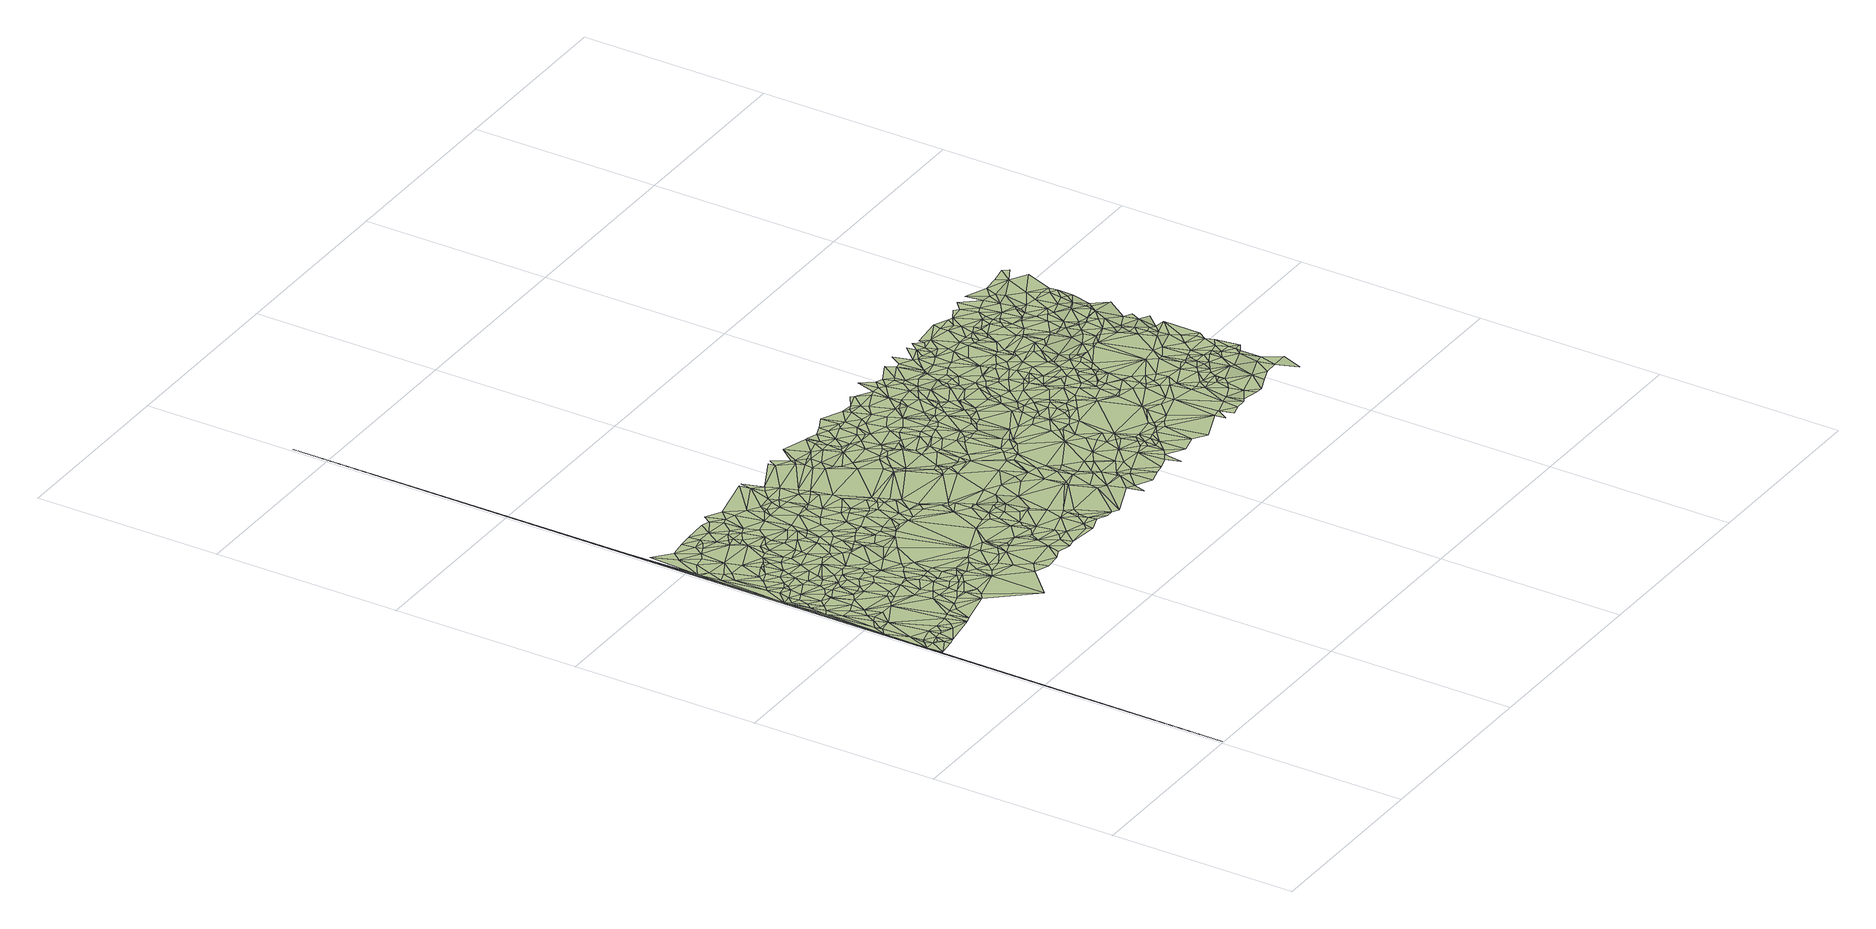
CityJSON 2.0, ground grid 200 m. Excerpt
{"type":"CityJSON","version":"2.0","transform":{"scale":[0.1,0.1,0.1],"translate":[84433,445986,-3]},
"CityObjects":{
"terrain1":{"type":"TINRelief","geometry":[{"type":"CompositeSurface","lod":"2","boundaries":[[[0,1,2]],[[0,3,1]],[[0,2,4]],[[5,1,3]],[[6,4,2]],[[7,1,5]],[[8,3,0]],[[5,3,8]],[[0,4,9]],[[10,8,0]],[[10,0,9]],[[6,11,4]],[[10,9,4]],[[12,7,5]],[[13,1,7]],[[10,4,11]],[[5,8,14]],[[15,7,12]],[[14,8,10]],[[16,15,12]],[[10,11,17]],[[18,7,15]],[[19,12,5]],[[16,20,15]],[[19,5,14]],[[19,16,12]],[[14,10,17]],[[17,11,21]],[[22,15,20]],[[18,13,7]],[[19,20,16]],[[18,15,22]],[[23,14,17]],[[23,17,21]],[[24,14,23]],[[19,14,24]],[[19,25,20]],[[26,18,22]],[[22,20,27]],[[24,23,21]],[[21,11,28]],[[26,29,18]],[[25,27,20]],[[18,29,13]],[[26,22,30]],[[30,22,27]],[[31,25,19]],[[24,21,32]],[[26,33,29]],[[29,34,13]],[[19,24,35]],[[31,27,25]],[[29,36,34]],[[33,36,29]],[[30,27,37]],[[26,30,38]],[[32,21,28]],[[34,39,13]],[[24,32,35]],[[31,37,27]],[[26,38,33]],[[40,34,36]],[[13,41,42]],[[43,31,19]],[[44,36,33]],[[38,30,37]],[[40,39,34]],[[43,19,35]],[[44,40,36]],[[39,45,13]],[[35,32,28]],[[13,45,46]],[[43,37,31]],[[47,33,38]],[[44,33,47]],[[48,39,40]],[[44,48,40]],[[49,38,37]],[[13,46,50]],[[35,28,51]],[[51,28,52]],[[53,45,39]],[[43,35,51]],[[13,50,54]],[[48,53,39]],[[43,55,37]],[[49,47,38]],[[44,56,48]],[[44,47,56]],[[57,46,45]],[[58,47,49]],[[59,51,52]],[[49,37,60]],[[58,56,47]],[[53,57,45]],[[57,61,46]],[[62,46,61]],[[55,60,37]],[[50,46,62]],[[58,49,63]],[[64,59,52]],[[65,48,56]],[[66,53,48]],[[53,67,57]],[[68,56,58]],[[13,54,69]],[[70,43,51]],[[57,71,61]],[[62,61,72]],[[68,58,63]],[[50,73,54]],[[74,50,62]],[[70,51,59]],[[66,67,53]],[[75,48,65]],[[57,67,71]],[[76,55,43]],[[72,61,71]],[[63,49,77]],[[73,78,54]],[[68,65,56]],[[75,66,48]],[[74,73,50]],[[79,59,64]],[[49,60,77]],[[55,80,60]],[[81,62,72]],[[82,74,62]],[[64,52,83]],[[68,63,84]],[[82,62,81]],[[76,80,55]],[[63,77,85]],[[76,43,70]],[[70,59,79]],[[84,63,85]],[[73,86,78]],[[87,71,67]],[[66,87,67]],[[88,72,71]],[[54,78,69]],[[68,89,65]],[[75,90,66]],[[91,60,80]],[[92,81,72]],[[75,65,89]],[[77,60,91]],[[93,85,77]],[[92,72,88]],[[68,84,89]],[[93,84,85]],[[78,86,94]],[[87,88,71]],[[95,73,74]],[[79,64,83]],[[78,94,96]],[[90,87,66]],[[95,74,82]],[[75,97,90]],[[98,82,81]],[[99,70,79]],[[75,89,97]],[[95,86,73]],[[100,99,79]],[[101,84,93]],[[87,102,88]],[[103,77,91]],[[76,104,80]],[[104,91,80]],[[103,93,77]],[[92,105,81]],[[106,76,70]],[[101,89,84]],[[100,79,83]],[[92,88,107]],[[97,108,90]],[[98,95,82]],[[106,70,99]],[[90,109,87]],[[102,107,88]],[[98,81,105]],[[86,110,94]],[[111,76,106]],[[112,96,94]],[[113,97,89]],[[95,110,86]],[[97,114,108]],[[87,109,102]],[[90,108,109]],[[115,101,93]],[[116,92,107]],[[111,104,76]],[[116,105,92]],[[103,91,104]],[[115,93,103]],[[100,117,99]],[[113,114,97]],[[101,118,89]],[[100,83,119]],[[113,89,118]],[[106,99,120]],[[121,94,110]],[[100,119,122]],[[100,122,117]],[[121,112,94]],[[123,107,102]],[[115,118,101]],[[99,117,120]],[[95,121,110]],[[98,105,124]],[[119,83,125]],[[116,107,126]],[[109,123,102]],[[116,124,105]],[[127,103,104]],[[111,128,104]],[[127,115,103]],[[111,106,129]],[[130,108,114]],[[126,107,131]],[[116,126,124]],[[113,130,114]],[[130,109,108]],[[106,120,129]],[[132,118,115]],[[122,119,133]],[[98,124,134]],[[123,131,107]],[[119,125,133]],[[135,113,118]],[[125,83,136]],[[111,137,128]],[[127,104,138]],[[127,132,115]],[[104,128,138]],[[139,95,98]],[[111,129,137]],[[140,112,121]],[[122,141,117]],[[126,134,124]],[[117,142,120]],[[130,123,109]],[[126,131,134]],[[95,143,121]],[[135,130,113]],[[128,137,138]],[[122,133,141]],[[144,112,140]],[[132,145,118]],[[129,120,146]],[[145,135,118]],[[140,121,147]],[[127,148,132]],[[127,138,148]],[[149,131,123]],[[139,98,134]],[[146,120,142]],[[117,141,142]],[[150,134,131]],[[151,138,137]],[[129,151,137]],[[150,131,149]],[[152,130,135]],[[129,146,153]],[[132,148,145]],[[143,147,121]],[[154,133,125]],[[145,152,135]],[[129,153,151]],[[139,143,95]],[[155,123,130]],[[156,134,150]],[[148,138,157]],[[140,147,158]],[[157,138,151]],[[159,149,123]],[[154,125,136]],[[144,140,160]],[[146,142,161]],[[153,146,161]],[[139,134,156]],[[145,148,162]],[[152,163,130]],[[145,162,152]],[[154,141,133]],[[155,159,123]],[[156,150,164]],[[153,165,151]],[[140,158,160]],[[166,142,141]],[[147,167,158]],[[168,150,149]],[[157,151,165]],[[148,157,169]],[[143,167,147]],[[163,155,130]],[[144,160,170]],[[166,161,142]],[[153,171,165]],[[172,149,159]],[[168,164,150]],[[153,161,171]],[[173,156,164]],[[157,165,169]],[[158,167,160]],[[139,156,173]],[[148,169,174]],[[168,149,172]],[[166,141,154]],[[148,175,162]],[[139,176,143]],[[152,177,163]],[[162,178,152]],[[179,167,143]],[[148,174,175]],[[155,180,159]],[[163,180,155]],[[181,173,164]],[[171,182,165]],[[176,183,143]],[[184,161,166]],[[169,165,185]],[[184,171,161]],[[183,179,143]],[[152,178,177]],[[139,186,176]],[[187,160,167]],[[187,170,160]],[[185,165,182]],[[188,166,154]],[[168,189,164]],[[174,169,185]],[[184,166,188]],[[181,164,189]],[[163,177,180]],[[154,136,190]],[[186,183,176]],[[191,182,171]],[[179,192,167]],[[191,171,184]],[[193,139,173]],[[172,159,194]],[[191,184,188]],[[180,194,159]],[[168,172,195]],[[196,188,154]],[[187,167,192]],[[193,173,181]],[[183,192,179]],[[193,186,139]],[[181,189,197]],[[196,154,198]],[[162,175,199]],[[177,200,180]],[[201,183,186]],[[202,170,187]],[[162,199,178]],[[168,195,189]],[[178,203,177]],[[193,181,197]],[[204,191,188]],[[201,192,183]],[[172,194,195]],[[204,188,196]],[[205,175,174]],[[200,194,180]],[[203,200,177]],[[205,174,185]],[[197,189,206]],[[193,201,186]],[[207,185,182]],[[208,187,192]],[[207,182,191]],[[209,198,154]],[[210,196,198]],[[189,195,206]],[[201,208,192]],[[178,199,203]],[[209,154,190]],[[204,196,210]],[[211,199,175]],[[212,210,198]],[[213,187,208]],[[203,214,200]],[[207,191,204]],[[215,195,194]],[[216,202,187]],[[193,197,217]],[[193,218,201]],[[219,211,175]],[[197,206,217]],[[201,220,208]],[[203,199,221]],[[200,222,194]],[[205,219,175]],[[212,198,209]],[[203,221,214]],[[195,223,206]],[[216,187,213]],[[201,218,220]],[[215,194,222]],[[207,204,210]],[[220,213,208]],[[215,223,195]],[[193,217,218]],[[200,214,224]],[[225,221,199]],[[200,224,222]],[[209,190,226]],[[225,214,221]],[[205,185,227]],[[211,228,199]],[[207,227,185]],[[217,206,223]],[[228,225,199]],[[215,222,229]],[[190,230,226]],[[212,231,210]],[[215,229,223]],[[220,232,213]],[[207,210,233]],[[234,214,225]],[[220,218,235]],[[216,213,232]],[[229,222,236]],[[212,209,237]],[[234,224,214]],[[238,211,219]],[[229,236,223]],[[216,232,239]],[[240,222,224]],[[217,235,218]],[[238,228,211]],[[238,219,205]],[[241,225,228]],[[233,210,231]],[[237,209,226]],[[240,236,222]],[[220,242,232]],[[217,223,243]],[[241,234,225]],[[243,223,236]],[[212,237,231]],[[230,244,226]],[[220,235,242]],[[234,245,224]],[[217,243,235]],[[245,240,224]],[[207,233,227]],[[238,205,227]],[[238,241,228]],[[239,232,246]],[[241,245,234]],[[247,236,240]],[[246,232,242]],[[248,240,245]],[[233,231,249]],[[250,235,243]],[[231,237,249]],[[251,243,236]],[[238,252,241]],[[241,253,245]],[[237,226,254]],[[235,255,242]],[[227,233,256]],[[251,236,247]],[[254,226,244]],[[238,227,257]],[[247,240,258]],[[246,242,255]],[[248,245,253]],[[241,252,253]],[[248,258,240]],[[237,259,249]],[[256,233,249]],[[250,260,235]],[[238,257,252]],[[251,250,243]],[[237,261,259]],[[260,255,235]],[[249,259,262]],[[248,253,258]],[[263,253,252]],[[263,252,257]],[[256,249,262]],[[237,254,261]],[[264,247,258]],[[251,247,264]],[[261,265,259]],[[254,244,266]],[[250,267,260]],[[262,259,265]],[[263,257,268]],[[257,227,269]],[[260,270,255]],[[227,256,271]],[[251,272,250]],[[272,267,250]],[[267,270,260]],[[268,257,273]],[[263,274,253]],[[274,258,253]],[[275,265,261]],[[262,265,275]],[[276,251,264]],[[254,266,277]],[[278,264,258]],[[256,262,271]],[[261,254,279]],[[263,268,280]],[[269,227,271]],[[281,246,255]],[[275,261,279]],[[257,269,273]],[[282,270,267]],[[283,272,251]],[[268,273,280]],[[272,282,267]],[[283,251,276]],[[284,278,258]],[[274,284,258]],[[263,280,274]],[[276,264,285]],[[285,264,278]],[[254,277,286]],[[287,255,270]],[[279,254,286]],[[262,275,288]],[[280,273,269]],[[289,275,279]],[[282,290,270]],[[283,291,272]],[[272,292,282]],[[293,286,277]],[[262,288,271]],[[294,283,276]],[[294,276,285]],[[289,295,275]],[[272,291,292]],[[289,279,295]],[[284,296,278]],[[274,297,284]],[[285,278,298]],[[294,291,283]],[[280,299,274]],[[282,292,290]],[[279,286,300]],[[280,269,301]],[[298,278,296]],[[284,297,296]],[[275,295,302]],[[287,270,290]],[[274,299,297]],[[269,303,301]],[[287,281,255]],[[279,304,295]],[[280,301,299]],[[288,275,302]],[[293,305,286]],[[279,300,304]],[[296,297,306]],[[294,307,291]],[[307,292,291]],[[294,285,308]],[[269,271,309]],[[285,298,310]],[[300,286,305]],[[299,306,297]],[[269,309,303]],[[292,311,290]],[[298,296,310]],[[302,295,312]],[[271,288,313]],[[314,301,303]],[[287,290,315]],[[295,304,312]],[[271,313,316]],[[296,306,317]],[[288,302,318]],[[309,271,316]],[[300,305,304]],[[294,319,307]],[[299,301,320]],[[321,305,293]],[[322,285,310]],[[315,290,311]],[[299,323,306]],[[308,285,322]],[[307,311,292]],[[294,308,319]],[[302,312,318]],[[324,314,303]],[[310,296,317]],[[325,288,318]],[[309,324,303]],[[326,321,293]],[[327,313,288]],[[287,315,328]],[[325,318,312]],[[327,288,325]],[[299,320,323]],[[314,329,301]],[[306,323,317]],[[287,328,330]],[[301,329,320]],[[328,315,311]],[[319,331,307]],[[313,332,316]],[[307,333,311]],[[324,334,314]],[[319,308,331]],[[307,331,333]],[[335,304,305]],[[327,332,313]],[[308,322,331]],[[335,312,304]],[[310,317,336]],[[322,310,336]],[[309,316,337]],[[321,338,305]],[[339,314,334]],[[336,317,323]],[[320,340,323]],[[309,341,324]],[[327,325,342]],[[337,316,332]],[[339,343,314]],[[340,336,323]],[[314,343,329]],[[344,325,312]],[[341,334,324]],[[345,340,320]],[[329,345,320]],[[326,338,321]],[[327,342,332]],[[335,305,338]],[[309,346,341]],[[341,339,334]],[[329,343,345]],[[309,347,346]],[[348,342,325]],[[309,337,347]],[[349,339,341]],[[332,342,350]],[[346,349,341]],[[351,338,326]],[[348,325,344]],[[352,312,335]],[[337,332,353]],[[328,311,354]],[[344,312,352]],[[347,349,346]],[[332,350,355]],[[347,337,356]],[[357,335,338]],[[353,332,355]],[[331,358,333]],[[322,359,331]],[[337,353,356]],[[333,360,311]],[[361,350,342]],[[348,361,342]],[[357,338,362]],[[351,362,338]],[[347,356,353]],[[322,336,363]],[[348,344,364]],[[361,355,350]],[[365,335,357]],[[348,364,361]],[[366,353,355]],[[340,367,336]],[[345,367,340]],[[357,362,368]],[[364,344,352]],[[369,352,335]],[[369,335,365]],[[361,366,355]],[[365,357,368]],[[343,367,345]],[[370,362,351]],[[328,354,371]],[[372,349,347]],[[373,343,339]],[[372,347,353]],[[373,339,349]],[[365,368,374]],[[368,362,375]],[[376,353,366]],[[311,360,354]],[[369,365,374]],[[375,362,370]],[[331,359,358]],[[376,366,361]],[[333,358,377]],[[364,378,361]],[[364,352,378]],[[333,377,360]],[[374,368,375]],[[322,363,359]],[[372,353,376]],[[376,361,378]],[[363,336,379]],[[336,367,379]],[[380,367,343]],[[381,352,369]],[[372,382,349]],[[373,380,343]],[[354,383,384]],[[354,360,383]],[[385,369,374]],[[386,376,378]],[[358,359,387]],[[381,378,352]],[[360,377,388]],[[386,372,376]],[[373,349,382]],[[389,374,375]],[[383,360,388]],[[358,390,377]],[[391,392,359]],[[391,359,363]],[[392,387,359]],[[377,393,388]],[[358,387,390]],[[389,375,394]],[[377,390,393]],[[391,363,395]],[[383,388,396]],[[386,378,397]],[[398,367,380]],[[399,379,367]],[[399,367,398]],[[385,381,369]],[[393,400,388]],[[401,392,391]],[[401,387,392]],[[385,374,389]],[[402,363,379]],[[403,398,380]],[[393,390,400]],[[402,395,363]],[[399,398,403]],[[404,372,386]],[[387,405,390]],[[397,378,406]],[[396,388,400]],[[373,407,380]],[[401,391,395]],[[407,403,380]],[[399,402,379]],[[381,406,378]],[[404,382,372]],[[373,408,407]],[[409,389,394]],[[386,397,410]],[[373,382,411]],[[390,405,400]],[[373,411,408]],[[412,399,403]],[[409,394,413]],[[401,405,387]],[[407,414,403]],[[407,408,414]],[[415,395,402]],[[412,402,399]],[[404,386,410]],[[416,411,382]],[[411,414,408]],[[417,381,385]],[[416,414,411]],[[418,401,395]],[[419,396,400]],[[418,395,415]],[[420,385,389]],[[417,406,381]],[[410,397,421]],[[414,422,403]],[[423,400,405]],[[397,406,421]],[[415,402,412]],[[416,382,424]],[[401,425,405]],[[420,389,409]],[[426,412,403]],[[427,414,416]],[[404,428,382]],[[404,410,421]],[[425,429,405]],[[430,417,385]],[[419,400,423]],[[430,385,420]],[[423,405,429]],[[424,382,428]],[[431,406,417]],[[432,421,406]],[[415,412,433]],[[426,403,422]],[[434,425,401]],[[435,436,413]],[[437,429,425]],[[427,416,424]],[[418,438,401]],[[439,432,406]],[[440,420,409]],[[418,415,441]],[[434,437,425]],[[442,423,429]],[[415,433,441]],[[427,443,414]],[[438,434,401]],[[409,413,444]],[[430,431,417]],[[419,423,442]],[[426,433,412]],[[414,443,422]],[[431,439,406]],[[445,404,421]],[[437,446,429]],[[430,420,440]],[[444,413,436]],[[447,419,442]],[[427,424,448]],[[445,428,404]],[[446,442,429]],[[449,421,432]],[[434,446,437]],[[424,428,448]],[[441,433,450]],[[451,418,441]],[[426,450,433]],[[418,452,438]],[[409,444,453]],[[427,448,443]],[[454,431,430]],[[426,422,455]],[[456,447,442]],[[440,409,457]],[[449,432,439]],[[409,453,457]],[[451,441,450]],[[438,452,434]],[[454,430,458]],[[451,452,418]],[[445,421,449]],[[459,426,455]],[[456,442,446]],[[431,460,439]],[[461,448,428]],[[430,440,458]],[[454,460,431]],[[462,428,445]],[[455,422,463]],[[426,464,450]],[[465,444,436]],[[422,443,466]],[[465,436,467]],[[459,464,426]],[[451,450,464]],[[448,468,443]],[[469,446,434]],[[458,440,470]],[[461,468,448]],[[454,458,471]],[[469,434,452]],[[454,471,460]],[[422,466,463]],[[462,445,449]],[[440,457,470]],[[472,453,444]],[[473,428,462]],[[473,461,428]],[[456,446,474]],[[466,443,468]],[[457,453,472]],[[475,439,460]],[[472,444,465]],[[475,449,439]],[[459,476,464]],[[451,477,452]],[[478,459,455]],[[451,464,476]],[[458,470,479]],[[475,462,449]],[[458,479,471]],[[478,455,463]],[[480,469,452]],[[469,481,446]],[[481,474,446]],[[456,474,482]],[[465,467,483]],[[457,484,470]],[[472,465,485]],[[477,480,452]],[[478,476,459]],[[486,468,461]],[[475,473,462]],[[487,466,468]],[[457,472,488]],[[451,476,489]],[[490,463,466]],[[473,491,461]],[[451,489,477]],[[465,483,485]],[[479,470,484]],[[472,485,492]],[[480,493,469]],[[491,494,461]],[[495,482,474]],[[457,488,484]],[[494,486,461]],[[469,493,481]],[[486,487,468]],[[478,463,490]],[[477,493,480]],[[495,474,481]],[[490,466,487]],[[475,496,473]],[[471,497,460]],[[488,472,492]],[[479,484,498]],[[478,499,476]],[[485,483,500]],[[496,491,473]],[[489,476,499]],[[475,460,497]],[[498,484,488]],[[501,482,495]],[[481,493,502]],[[477,503,493]],[[504,477,489]],[[495,481,502]],[[475,505,496]],[[471,479,497]],[[479,498,506]],[[478,490,507]],[[478,507,499]],[[491,508,494]],[[504,503,477]],[[494,509,486]],[[498,488,506]],[[496,510,491]],[[511,490,487]],[[512,489,499]],[[501,495,502]],[[492,485,513]],[[485,500,513]],[[486,514,487]],[[508,509,494]],[[512,499,507]],[[512,504,489]],[[491,515,508]],[[511,507,490]],[[516,502,493]],[[503,516,493]],[[496,505,510]],[[475,497,505]],[[491,510,515]],[[509,514,486]],[[488,492,517]],[[511,487,514]],[[479,506,497]],[[508,518,509]],[[512,507,519]],[[520,501,502]],[[506,488,517]],[[511,519,507]],[[521,510,505]],[[508,515,518]],[[522,503,504]],[[513,500,523]],[[509,518,514]],[[524,504,512]],[[525,502,516]],[[492,513,517]],[[503,526,516]],[[511,514,527]],[[511,527,519]],[[524,512,519]],[[520,502,525]],[[515,528,518]],[[529,530,523]],[[524,522,504]],[[522,526,503]],[[510,531,515]],[[528,514,518]],[[521,531,510]],[[521,505,532]],[[513,523,530]],[[527,514,533]],[[527,533,519]],[[525,516,526]],[[506,517,534]],[[515,531,528]],[[506,535,497]],[[524,519,536]],[[505,497,532]],[[519,533,536]],[[528,537,514]],[[538,520,525]],[[517,513,539]],[[506,534,540]],[[513,530,541]],[[506,540,535]],[[514,542,533]],[[524,536,543]],[[521,544,531]],[[545,525,526]],[[546,520,538]],[[547,513,541]],[[514,537,542]],[[522,548,526]],[[538,525,545]],[[524,548,522]],[[536,533,549]],[[547,539,513]],[[531,550,528]],[[528,550,537]],[[524,543,551]],[[534,517,552]],[[541,530,553]],[[536,549,543]],[[554,517,539]],[[535,555,497]],[[521,556,544]],[[521,532,556]],[[545,526,557]],[[546,538,545]],[[524,551,558]],[[552,517,559]],[[551,543,549]],[[533,542,549]],[[548,557,526]],[[554,559,517]],[[547,541,560]],[[561,532,497]],[[562,497,555]],[[531,563,550]],[[550,564,537]],[[524,565,548]],[[566,539,547]],[[561,497,562]],[[558,551,549]],[[524,558,567]],[[542,537,564]],[[568,540,534]],[[524,567,565]],[[569,560,541]],[[569,541,553]],[[568,535,540]],[[566,547,560]],[[566,554,539]],[[550,563,564]],[[568,555,535]],[[570,534,552]],[[549,542,571]],[[546,545,572]],[[542,564,573]],[[558,549,574]],[[568,534,570]],[[566,560,575]],[[570,552,559]],[[554,576,559]],[[569,575,560]],[[566,576,554]],[[565,577,548]],[[531,544,578]],[[574,549,571]],[[545,557,579]],[[531,578,563]],[[580,562,555]],[[548,581,557]],[[563,582,564]],[[546,572,583]],[[542,573,584]],[[567,577,565]],[[585,532,561]],[[542,584,571]],[[570,559,576]],[[569,553,586]],[[564,582,573]],[[561,562,580]],[[556,587,544]],[[585,556,532]],[[566,588,576]],[[566,575,588]],[[558,589,567]],[[590,555,568]],[[577,581,548]],[[545,579,572]],[[574,571,591]],[[592,575,569]],[[570,576,588]],[[558,574,589]],[[573,582,584]],[[571,584,591]],[[585,561,580]],[[590,580,555]],[[567,593,577]],[[557,581,579]],[[563,578,582]],[[592,588,575]],[[594,544,587]],[[590,568,570]],[[585,587,556]],[[592,569,595]],[[574,591,596]],[[595,569,586]],[[567,589,593]],[[594,578,544]],[[577,593,581]],[[597,584,582]],[[591,584,598]],[[599,574,596]],[[600,585,580]],[[599,589,574]],[[585,601,587]],[[596,591,598]],[[572,579,602]],[[570,588,603]],[[600,580,590]],[[592,604,588]],[[605,584,597]],[[602,579,581]],[[599,596,606]],[[596,598,606]],[[607,598,584]],[[601,608,587]],[[609,597,582]],[[592,595,604]],[[608,594,587]],[[605,607,584]],[[593,610,581]],[[595,586,611]],[[578,609,582]],[[589,610,593]],[[612,585,600]],[[594,613,578]],[[602,581,614]],[[615,601,585]],[[611,586,616]],[[588,604,603]],[[617,605,597]],[[599,618,589]],[[595,611,604]],[[578,613,609]],[[599,606,619]],[[619,606,598]],[[615,608,601]],[[617,607,605]],[[614,581,620]],[[621,594,608]],[[612,622,585]],[[621,613,594]],[[581,610,620]],[[617,597,623]],[[600,590,624]],[[609,623,597]],[[589,618,610]],[[590,570,625]],[[612,600,626]],[[615,585,622]],[[602,614,627]],[[599,619,618]],[[628,598,607]],[[604,629,603]],[[630,609,613]],[[631,604,611]],[[626,600,624]],[[621,630,613]],[[570,603,632]],[[633,621,608]],[[612,626,622]],[[634,607,617]],[[615,633,608]],[[631,629,604]],[[614,620,635]],[[614,635,627]],[[609,636,623]],[[628,619,598]],[[618,637,610]],[[610,638,620]],[[619,637,618]],[[630,639,609]],[[609,639,636]],[[640,623,636]],[[615,622,641]],[[642,617,623]],[[611,616,643]],[[626,644,622]],[[637,638,610]],[[628,607,634]],[[621,645,630]],[[590,625,624]],[[646,635,620]],[[615,641,633]],[[633,645,621]],[[626,624,644]],[[647,603,629]],[[631,648,629]],[[640,636,639]],[[649,620,638]],[[625,570,632]],[[646,620,649]],[[642,634,617]],[[622,644,641]],[[631,611,643]],[[642,623,640]],[[650,619,628]],[[637,651,638]],[[633,641,652]],[[630,653,639]],[[633,652,645]],[[654,637,619]],[[647,629,648]],[[651,649,638]],[[644,652,641]],[[644,624,655]],[[656,640,639]],[[645,657,630]],[[646,649,658]],[[654,619,650]],[[659,628,634]],[[660,651,637]],[[632,603,647]],[[658,649,651]],[[644,661,652]],[[631,643,648]],[[662,650,628]],[[630,657,653]],[[642,640,656]],[[662,628,659]],[[624,625,655]],[[644,655,661]],[[654,660,637]],[[656,639,653]],[[642,663,634]],[[659,634,663]],[[662,654,650]],[[645,652,664]],[[665,646,658]],[[666,662,659]],[[642,656,663]],[[660,667,651]],[[655,668,661]],[[669,658,651]],[[645,664,657]],[[666,654,662]],[[647,648,670]],[[652,661,671]],[[655,625,672]],[[654,673,660]],[[656,653,674]],[[655,672,668]],[[659,663,675]],[[666,659,675]],[[632,647,670]],[[657,676,653]],[[656,677,663]],[[673,667,660]],[[669,651,667]],[[666,678,654]],[[679,680,643]],[[668,671,661]],[[625,632,681]],[[648,643,682]],[[652,671,664]],[[678,673,654]],[[669,665,658]],[[656,674,677]],[[672,625,683]],[[670,648,682]],[[674,653,684]],[[657,664,685]],[[666,675,678]],[[676,684,653]],[[625,681,683]],[[673,686,667]],[[687,668,672]],[[677,688,663]],[[657,689,676]],[[657,685,689]],[[675,663,688]],[[669,667,686]],[[682,643,680]],[[632,670,690]],[[677,674,691]],[[687,671,668]],[[671,685,664]],[[678,692,673]],[[672,683,693]],[[675,692,678]],[[677,691,694]],[[674,684,691]],[[677,694,688]],[[673,695,686]],[[696,669,686]],[[632,697,681]],[[687,672,693]],[[698,680,699]],[[700,689,685]],[[671,701,685]],[[689,702,676]],[[676,702,684]],[[703,683,681]],[[687,701,671]],[[673,692,695]],[[670,682,690]],[[700,704,689]],[[632,690,705]],[[696,686,706]],[[689,707,702]],[[708,682,680]],[[675,688,709]],[[693,683,703]],[[700,685,710]],[[698,708,680]],[[701,710,685]],[[704,707,689]],[[687,711,701]],[[675,709,692]],[[712,694,691]],[[632,705,697]],[[687,693,713]],[[714,691,684]],[[688,694,715]],[[703,681,697]],[[686,695,716]],[[717,684,702]],[[687,713,711]],[[700,718,704]],[[686,716,706]],[[696,706,719]],[[707,720,702]],[[700,710,721]],[[700,721,718]],[[692,722,695]],[[723,693,703]],[[713,693,723]],[[704,720,707]],[[714,712,691]],[[711,724,701]],[[712,715,694]],[[688,715,709]],[[725,708,698]],[[713,726,711]],[[714,684,717]],[[701,724,710]],[[717,702,720]],[[704,718,720]],[[692,709,722]],[[727,690,682]],[[728,682,708]],[[729,726,713]],[[713,723,730]],[[716,695,731]],[[722,731,695]],[[729,713,730]],[[703,697,732]],[[724,721,710]],[[733,705,690]],[[725,734,708]],[[723,703,732]],[[726,735,711]],[[711,735,724]],[[736,697,705]],[[712,737,715]],[[706,716,738]],[[709,739,722]],[[718,740,720]],[[709,715,737]],[[725,741,734]],[[716,731,742]],[[727,682,728]],[[714,737,712]],[[718,721,743]],[[727,733,690]],[[717,720,740]],[[729,744,726]],[[729,730,744]],[[736,732,697]],[[724,743,721]],[[745,708,734]],[[716,742,738]],[[746,736,705]],[[733,746,705]],[[723,732,747]],[[709,748,739]],[[726,744,735]],[[749,730,723]],[[714,717,750]],[[745,728,708]],[[714,751,737]],[[752,742,731]],[[753,731,722]],[[706,738,754]],[[753,722,739]],[[718,755,740]],[[749,723,747]],[[756,734,741]],[[717,740,750]],[[724,735,757]],[[718,743,755]],[[709,737,758]],[[738,742,752]],[[749,744,730]],[[714,750,751]],[[733,759,746]],[[709,758,748]],[[744,760,735]],[[724,757,743]],[[761,732,736]],[[762,727,728]],[[761,747,732]],[[748,753,739]],[[763,752,731]],[[746,764,736]],[[765,728,745]],[[766,745,734]],[[762,728,765]],[[735,760,757]],[[767,756,741]],[[766,734,756]],[[758,737,751]],[[759,764,746]],[[768,738,752]],[[749,747,761]],[[744,769,760]],[[770,733,727]],[[753,771,731]],[[763,731,771]],[[749,772,744]],[[761,736,764]],[[770,759,733]],[[757,755,743]],[[744,772,769]],[[750,740,773]],[[755,773,740]],[[768,752,763]],[[757,760,769]],[[770,727,762]],[[765,745,774]],[[762,765,774]],[[768,775,738]],[[776,751,750]],[[749,777,772]],[[777,769,772]],[[748,778,753]],[[758,751,779]],[[780,745,766]],[[781,774,745]],[[782,764,759]],[[767,783,756]],[[748,758,778]],[[755,784,773]],[[776,779,751]],[[781,745,780]],[[785,766,756]],[[770,782,759]],[[786,755,757]],[[787,757,769]],[[788,775,768]],[[789,768,763]],[[777,790,769]],[[784,791,773]],[[786,784,755]],[[781,792,774]],[[785,780,766]],[[789,763,771]],[[750,773,793]],[[753,794,771]],[[795,758,779]],[[776,750,796]],[[797,762,774]],[[788,768,789]],[[787,786,757]],[[787,769,790]],[[798,770,762]],[[795,778,758]],[[776,799,779]],[[800,749,761]],[[753,778,794]],[[795,779,801]],[[800,761,764]],[[781,802,792]],[[800,777,749]],[[781,780,802]],[[796,750,793]],[[788,789,803]],[[804,773,791]],[[797,774,792]],[[785,805,780]],[[806,791,784]],[[801,779,799]],[[807,756,783]],[[789,771,794]],[[785,756,807]],[[798,782,770]],[[776,796,799]],[[798,762,797]],[[786,806,784]],[[800,764,782]],[[808,780,805]],[[795,809,778]],[[804,793,773]],[[808,802,780]],[[810,787,790]],[[810,786,787]],[[800,790,777]],[[792,802,811]],[[809,794,778]],[[806,804,791]],[[795,801,812]],[[808,805,802]],[[797,792,811]],[[785,807,805]],[[795,812,809]],[[810,813,786]],[[786,814,806]],[[815,807,783]],[[813,814,786]],[[816,810,790]],[[809,817,794]],[[818,799,796]],[[789,819,803]],[[820,782,798]],[[789,794,821]],[[810,822,813]],[[823,801,799]],[[818,796,793]],[[817,824,794]],[[809,825,817]],[[812,825,809]],[[798,797,826]],[[800,782,820]],[[818,793,804]],[[797,811,827]],[[806,828,804]],[[816,822,810]],[[829,802,805]],[[816,813,822]],[[794,824,821]],[[797,827,826]],[[829,811,802]],[[830,812,801]],[[829,805,807]],[[800,831,790]],[[812,832,825]],[[831,816,790]],[[789,821,833]],[[798,826,834]],[[815,835,807]],[[818,804,828]],[[818,823,799]],[[836,806,814]],[[825,837,817]],[[836,814,813]],[[817,837,824]],[[789,833,819]],[[798,834,838]],[[820,798,838]],[[829,827,811]],[[825,832,837]],[[826,827,839]],[[830,801,823]],[[840,832,812]],[[836,813,816]],[[834,826,841]],[[842,821,824]],[[806,843,828]],[[830,840,812]],[[841,826,839]],[[844,818,828]],[[840,837,832]],[[842,824,837]],[[834,845,838]],[[846,839,827]],[[847,829,807]],[[820,838,848]],[[846,827,829]],[[800,820,849]],[[848,838,845]],[[833,821,850]],[[834,841,845]],[[851,807,835]],[[844,823,818]],[[831,836,816]],[[836,843,806]],[[840,852,837]],[[846,841,839]],[[800,853,831]],[[847,807,851]],[[844,828,854]],[[820,848,849]],[[842,850,821]],[[855,845,841]],[[856,823,844]],[[800,849,853]],[[856,830,823]],[[842,837,857]],[[852,857,837]],[[858,819,833]],[[848,845,859]],[[831,860,836]],[[858,833,850]],[[830,861,840]],[[846,829,862]],[[855,859,845]],[[862,829,847]],[[843,854,828]],[[863,841,846]],[[856,844,854]],[[853,860,831]],[[863,855,841]],[[864,852,840]],[[865,857,852]],[[851,835,866]],[[856,867,830]],[[868,849,848]],[[869,850,842]],[[868,848,859]],[[861,864,840]],[[863,859,855]],[[864,865,852]],[[867,861,830]],[[870,846,862]],[[863,846,870]],[[856,854,871]],[[860,872,836]],[[873,842,857]],[[869,858,850]],[[856,871,867]],[[853,872,860]],[[865,873,857]],[[874,847,851]],[[874,862,847]],[[875,854,843]],[[836,876,843]],[[863,877,859]],[[871,854,875]],[[869,842,873]],[[851,866,878]],[[868,859,877]],[[864,873,865]],[[879,870,862]],[[836,872,876]],[[880,861,867]],[[861,881,864]],[[882,853,849]],[[883,863,870]],[[866,884,885]],[[883,877,863]],[[879,862,886]],[[853,887,872]],[[880,881,861]],[[874,851,878]],[[883,870,879]],[[875,843,888]],[[871,875,889]],[[878,866,885]],[[890,849,868]],[[886,862,874]],[[881,891,864]],[[868,877,892]],[[876,893,843]],[[864,891,873]],[[883,879,886]],[[894,887,853]],[[895,880,867]],[[867,871,896]],[[897,881,880]],[[843,893,888]],[[872,893,876]],[[889,875,888]],[[869,873,898]],[[883,899,877]],[[897,891,881]],[[874,878,900]],[[891,901,873]],[[882,894,853]],[[890,882,849]],[[871,889,896]],[[886,874,902]],[[883,886,899]],[[895,867,896]],[[903,872,887]],[[904,905,869]],[[906,897,880]],[[898,873,901]],[[906,880,895]],[[904,869,898]],[[874,900,902]],[[903,893,872]],[[907,868,892]],[[886,902,908]],[[892,877,909]],[[899,886,908]],[[910,901,891]],[[910,891,897]],[[894,903,887]],[[890,868,907]],[[899,909,877]],[[888,893,911]],[[889,888,912]],[[900,913,902]],[[910,898,901]],[[889,912,896]],[[906,910,897]],[[882,914,894]],[[895,896,915]],[[906,895,915]],[[888,911,916]],[[908,902,913]],[[912,888,916]],[[903,917,893]],[[894,918,903]],[[917,911,893]],[[899,908,919]],[[920,904,898]],[[921,894,914]],[[890,922,882]],[[907,892,923]],[[910,920,898]],[[921,918,894]],[[919,908,913]],[[892,909,924]],[[899,919,909]],[[882,925,914]],[[923,892,924]],[[926,916,911]],[[890,907,927]],[[906,915,928]],[[890,927,922]],[[926,912,916]],[[929,896,912]],[[930,904,920]],[[922,925,882]],[[906,931,910]],[[915,896,929]],[[926,911,917]],[[925,921,914]],[[906,928,931]],[[932,903,918]],[[903,933,917]],[[934,918,921]],[[927,935,922]],[[910,936,920]],[[922,935,925]],[[934,921,925]],[[937,926,917]],[[938,929,912]],[[909,939,924]],[[923,924,939]],[[910,931,940]],[[941,928,915]],[[928,942,931]],[[932,933,903]],[[930,920,943]],[[934,932,918]],[[927,944,935]],[[941,915,929]],[[945,912,926]],[[937,917,946]],[[910,940,936]],[[927,907,947]],[[907,923,947]],[[933,946,917]],[[920,936,943]],[[931,942,940]],[[948,942,928]],[[945,938,912]],[[941,929,938]],[[935,949,925]],[[934,925,949]],[[923,939,947]],[[927,947,944]],[[945,926,937]],[[941,948,928]],[[948,940,942]],[[935,944,949]],[[934,950,932]],[[951,937,946]],[[933,951,946]],[[932,951,933]],[[943,936,952]],[[934,949,950]],[[940,953,936]],[[954,941,938]],[[955,943,952]],[[948,953,940]],[[945,956,938]],[[932,950,951]],[[945,937,957]],[[941,958,948]],[[957,937,951]],[[954,938,956]],[[944,959,949]],[[960,952,936]],[[960,936,953]],[[954,958,941]],[[949,961,950]],[[962,955,952]],[[945,957,963]],[[964,953,948]],[[945,965,956]],[[964,948,958]],[[957,951,966]],[[954,956,965]],[[962,952,960]],[[945,963,965]],[[963,957,966]],[[950,967,951]],[[963,966,968]],[[954,969,958]],[[951,967,966]],[[954,965,970]],[[963,968,965]],[[971,964,958]],[[954,970,969]],[[968,966,967]],[[972,960,953]],[[971,958,969]],[[970,965,973]],[[974,965,968]],[[962,960,972]],[[964,972,953]],[[974,973,965]],[[970,973,975]],[[971,976,964]],[[970,975,969]],[[971,969,976]],[[975,973,974]],[[977,962,972]],[[975,976,969]],[[964,976,978]],[[964,978,972]],[[977,972,979]],[[972,980,979]]]}]}
},
"vertices":[
[119,3300,34],[4,3290,37],[24,3130,36],[84,3370,34],[202,3220,34],[101,3540,36],[197,3150,34],[18,3780,36],[122,3410,32],[167,3280,33],[234,3330,31],[273,3170,33],[87,3840,35],[4,4880,42],[294,3450,32],[72,3920,37],[92,3870,34],[313,3340,29],[40,4440,35],[222,3860,31],[166,3990,36],[449,3280,31],[92,4290,36],[356,3350,29],[409,3430,30],[239,4020,37],[100,4480,35],[224,4100,37],[631,3230,32],[55,4630,36],[206,4280,37],[356,4000,32],[511,3340,30],[158,4540,36],[50,4830,36],[568,3440,29],[105,4690,37],[295,4170,35],[312,4320,35],[110,4900,36],[132,4800,36],[4,10370,33],[4,0,28],[494,4000,32],[225,4610,35],[140,5020,37],[122,5150,36],[318,4560,34],[226,4840,36],[402,4350,35],[52,5620,36],[649,3460,29],[694,3250,32],[245,4960,36],[29,5840,35],[544,4030,32],[348,4640,35],[245,5040,36],[333,4560,34],[710,3470,30],[633,4120,34],[167,5190,36],[121,5510,36],[485,4410,35],[778,3440,30],[428,4700,35],[395,4920,37],[287,5020,36],[457,4630,33],[4,6880,34],[821,3730,33],[323,5090,36],[251,5280,34],[112,5790,36],[159,5660,36],[455,4760,36],[787,3910,35],[591,4360,34],[31,5870,35],[854,3510,30],[658,4060,32],[300,5350,34],[211,5600,36],[1062,3330,32],[537,4590,35],[562,4410,35],[176,5970,36],[458,5040,36],[398,5180,37],[602,4650,33],[477,4910,37],[717,4150,34],[373,5320,35],[637,4430,35],[160,6160,37],[339,5760,37],[64,6420,37],[563,4800,35],[389,5590,37],[911,3710,32],[950,3540,30],[685,4600,35],[487,5130,37],[782,4360,34],[880,4120,33],[459,5430,34],[936,3800,34],[514,5210,36],[601,4870,37],[635,5000,37],[297,5990,35],[903,3920,34],[244,6260,36],[696,4750,35],[613,4840,35],[763,4520,35],[484,5410,34],[1065,3610,29],[745,4690,33],[1088,3520,31],[1065,3700,32],[376,6040,35],[1083,3540,30],[691,5120,39],[560,5460,34],[1137,3380,32],[559,5390,36],[872,4420,34],[975,4120,32],[1093,3890,34],[808,4960,36],[634,5310,37],[893,4530,35],[1199,3460,32],[615,5500,34],[836,4750,33],[1466,2880,32],[1049,4020,34],[1008,4150,32],[733,5740,36],[445,6150,37],[1246,3640,30],[1219,3680,29],[653,5890,36],[424,6290,37],[946,4590,35],[1170,3760,33],[469,6080,34],[999,4420,35],[745,5260,36],[727,5340,37],[1140,4020,33],[903,4750,33],[1168,3880,33],[1475,3470,32],[919,5020,36],[696,5530,34],[1103,4230,32],[545,6130,34],[892,5180,37],[586,6180,35],[1309,3760,30],[1068,4570,34],[979,4950,36],[762,5520,35],[1222,4030,33],[1343,3720,28],[639,6030,37],[902,5310,36],[1174,4270,32],[568,6300,36],[1300,3920,31],[901,5240,36],[783,5630,34],[1211,4320,34],[1199,4510,34],[723,5820,36],[1087,4900,35],[1131,4840,33],[720,5950,36],[1022,5000,35],[840,5610,33],[1305,4030,33],[766,5920,35],[1393,3810,33],[1292,4230,33],[796,5840,36],[741,6180,35],[1419,3720,28],[959,5470,37],[1752,3160,32],[1421,3840,33],[813,6010,37],[959,5690,35],[1118,5200,36],[1068,5390,36],[1508,3660,29],[929,5600,36],[1562,3520,30],[1315,4800,36],[1150,5070,36],[903,5910,36],[825,6310,34],[1190,4850,34],[1581,3790,28],[1455,4510,29],[1029,5480,36],[1663,3850,28],[881,6030,35],[1753,3400,32],[1626,3600,31],[1396,4630,28],[1708,3540,32],[976,6150,36],[1286,5020,36],[1146,5340,36],[917,6280,35],[1176,5570,36],[1040,5800,35],[1418,4580,28],[983,5940,36],[1281,4890,35],[1230,5240,37],[1209,5480,35],[1306,5130,37],[1333,4910,35],[1871,3250,33],[1808,3920,30],[1395,4730,35],[1217,5370,37],[1911,3100,32],[1854,3620,30],[1037,6170,36],[1822,3810,27],[1413,4960,37],[1212,5840,34],[1276,5400,36],[1918,3580,32],[1609,4630,29],[981,6370,34],[1377,5210,37],[1537,4810,36],[1147,6140,36],[1272,5580,35],[2090,3120,32],[1479,4990,36],[1138,6270,37],[1422,5340,37],[1541,5020,37],[1953,3700,31],[1321,5850,34],[1473,5620,35],[1616,4800,36],[1601,5000,35],[2229,3300,32],[1284,6090,37],[1959,3870,28],[1716,4680,29],[1603,5170,35],[1977,3700,31],[1354,5930,34],[2031,3620,32],[1988,3850,29],[1699,4820,36],[1538,5420,37],[2072,3660,29],[2187,3160,32],[1406,5940,34],[1760,4720,29],[1935,4680,30],[1414,6010,35],[2147,4050,31],[1495,5850,36],[1829,4720,30],[1781,5070,34],[2184,3650,35],[1594,5610,36],[2328,3120,33],[1711,5300,37],[2267,3440,35],[1876,4840,35],[1642,6390,33],[1533,5960,37],[1633,5660,36],[1749,5230,36],[1689,5490,38],[2386,3260,34],[1660,6270,34],[2349,3790,36],[2282,3540,35],[1580,6030,33],[1621,5840,35],[1608,5930,35],[2414,3140,33],[1690,5650,32],[2323,3540,35],[1832,5260,36],[1886,5090,35],[1816,5350,36],[1955,5030,34],[2454,3320,34],[2001,4820,31],[2399,3600,35],[2015,4680,32],[2510,3400,34],[2544,3290,34],[1937,5120,35],[1799,5820,32],[1894,5650,32],[2293,4390,32],[1948,5430,33],[1811,6040,33],[2471,3580,34],[2361,4030,32],[2118,4780,31],[1684,6130,33],[2314,4080,31],[2044,5220,33],[2421,3700,35],[1862,5730,32],[2098,5050,33],[2691,3160,34],[1959,5540,33],[2067,5110,34],[2194,4670,31],[2460,3760,36],[2717,3100,35],[2412,3960,35],[1747,6170,33],[2189,4970,33],[1678,6390,33],[1911,5760,32],[2451,4090,33],[1867,5870,33],[2240,4740,32],[2738,3470,35],[2116,5200,33],[2445,4290,32],[2746,3220,33],[2244,4760,32],[2137,5140,33],[2343,4560,32],[2537,3980,35],[2242,4940,28],[2681,3810,33],[2179,5040,33],[2357,4490,31],[2445,4470,32],[2629,3860,34],[2421,4530,28],[2558,4080,37],[2891,3160,34],[2789,3650,32],[2531,4290,28],[2136,6290,36],[2594,4130,38],[2512,4310,33],[2836,3340,34],[2286,5960,36],[2329,5850,34],[2262,6140,36],[2664,4040,42],[2872,3250,32],[2488,5590,35],[2728,3810,33],[2851,3460,32],[2654,4120,43],[2616,5260,35],[2877,3350,32],[2863,3520,32],[3005,3110,32],[2127,6360,37],[2789,4360,32],[2825,4840,36],[2928,3440,32],[3079,3110,33],[2775,4220,31],[2292,6050,36],[2858,4020,31],[2620,5380,36],[2699,5180,35],[3277,3760,36],[2917,4730,38],[2282,6200,38],[2178,6370,39],[3289,3720,33],[2957,4270,30],[2409,5940,41],[2305,6170,41],[3386,3460,32],[2411,6060,38],[2456,5740,36],[2413,5810,35],[2388,6090,41],[3151,3070,31],[2558,5680,39],[2431,6380,38],[3105,4140,35],[2682,5240,35],[2681,5320,39],[2520,6130,38],[2680,5860,36],[2744,5500,38],[2735,5200,38],[3174,4420,36],[2614,6050,37],[3255,3970,38],[2854,4960,38],[2887,4890,39],[3464,3400,37],[3147,4230,39],[2947,4850,40],[2831,5470,37],[3525,3220,36],[2931,4970,43],[2803,5530,37],[2981,4840,41],[3314,3760,37],[2847,5720,35],[2694,6290,38],[3396,3540,37],[3279,4170,35],[3035,5200,38],[2673,6170,37],[3146,4770,36],[2708,5910,35],[3020,5410,38],[3106,4840,35],[3177,4740,37],[2721,6060,38],[3470,3780,37],[3444,3940,36],[3287,4170,35],[2929,5520,35],[2847,5890,36],[3575,3050,32],[3614,3180,31],[2760,5930,38],[2866,5840,37],[3394,4140,36],[3600,3630,36],[2935,5580,35],[2737,6160,38],[3154,5100,38],[3683,3380,36],[3356,4450,38],[2851,6050,38],[2723,6290,37],[3184,4870,34],[3416,4400,35],[2993,5480,37],[2990,5630,36],[2954,5830,36],[3681,3410,36],[3480,3930,36],[3065,5290,38],[2832,6250,37],[3658,3580,35],[3550,3770,35],[3042,5400,40],[3475,4080,35],[3272,4830,36],[3373,4470,37],[3195,5230,40],[3100,5500,38],[3774,3330,35],[3201,5210,40],[3781,3080,37],[3211,5090,40],[3027,5920,35],[3625,3670,35],[3573,3970,31],[3720,3450,36],[3485,4570,35],[2946,6190,39],[3528,4430,36],[3165,5510,39],[3105,5820,37],[3303,5390,40],[3739,3820,35],[3076,5860,35],[3036,6120,39],[2946,6290,38],[3934,3120,34],[3778,3730,37],[3847,3360,40],[3428,5050,40],[3386,5190,40],[3899,3570,36],[3256,5690,35],[3359,5290,40],[3529,4620,36],[3919,3490,37],[3148,5990,37],[3454,4980,35],[3107,6170,38],[3593,4520,34],[3960,4170,32],[3787,3750,35],[3278,5600,37],[4032,3140,35],[3099,6370,38],[3170,6140,37],[3250,5960,36],[3296,5760,36],[3682,4530,35],[3930,3840,35],[3387,5430,40],[3541,4970,35],[3533,5030,36],[3712,4640,37],[3487,5320,40],[3367,5620,39],[4148,3470,35],[3599,5120,39],[3687,4700,36],[3296,6030,36],[4091,3650,37],[3630,4990,35],[3508,5440,40],[3323,6260,38],[3727,4610,37],[3456,5850,36],[4167,3180,35],[3519,5710,38],[3359,6180,36],[3422,6000,37],[3560,5340,39],[3726,5000,16],[4217,3030,36],[4249,3230,35],[3868,4730,35],[4059,4380,32],[3624,5380,40],[4153,3820,37],[4115,4030,34],[3609,5460,40],[3768,5090,36],[3391,6230,36],[4258,3510,37],[4141,3920,34],[4310,3280,34],[3777,5370,40],[3635,5490,40],[3964,4690,35],[3505,6170,36],[3456,6250,36],[4298,3450,36],[3628,5860,36],[3707,5470,39],[3808,5060,28],[3673,5540,40],[4239,3770,34],[4432,3110,36],[4324,3580,34],[4119,4150,33],[4064,4600,35],[3538,6100,36],[3704,5590,40],[4282,3740,34],[4347,3390,36],[4117,4330,30],[4145,4300,30],[3877,5070,36],[3855,5150,35],[3654,5840,34],[4358,3520,33],[3721,5780,38],[4282,3950,30],[4421,3400,35],[4336,3850,30],[3819,5430,39],[3628,6310,33],[3881,5190,37],[3848,5540,39],[4431,3500,31],[4385,3640,30],[3740,5870,35],[4170,4890,38],[3738,6190,33],[4240,4300,35],[3771,6020,34],[3990,5170,35],[3595,6340,33],[3945,5280,40],[4226,4500,36],[4625,3160,37],[4178,4650,34],[4442,3640,30],[3888,5750,40],[4357,4250,32],[3882,5500,40],[4510,3530,31],[3801,5900,34],[4203,4790,36],[4563,3520,30],[3920,5560,39],[4038,5220,35],[4003,5490,40],[3934,5690,40],[4345,4350,35],[4231,4620,34],[3797,6210,32],[4668,3670,30],[4646,3570,30],[4066,5410,39],[3954,5570,39],[4062,5430,39],[4293,4670,34],[4242,5050,32],[3987,5920,33],[4691,3500,32],[4404,4440,35],[4238,4860,37],[3884,6200,32],[4408,4630,36],[4780,3070,31],[4111,5390,39],[4031,5850,38],[4100,5750,36],[3941,6160,32],[4329,4850,31],[4443,4550,34],[4241,5200,33],[4544,4390,30],[4764,4300,29],[4462,4440,34],[3864,6420,28],[4238,5620,30],[4702,3630,29],[4348,4940,29],[4775,3560,31],[4904,3880,28],[4419,4800,32],[4278,5480,35],[3967,6280,28],[4289,5150,33],[4100,5900,30],[4079,6050,29],[4356,5130,34],[4313,5200,34],[4508,4670,33],[4373,5380,30],[5115,3200,35],[4562,4530,32],[4469,4860,31],[4037,6250,29],[4881,3820,28],[4880,3600,30],[4084,6150,28],[4252,5710,28],[4138,6060,29],[4544,4700,34],[4477,5100,32],[4307,5800,29],[4671,4480,30],[4434,5340,29],[4559,5000,32],[4128,6170,29],[4326,5570,28],[4228,5970,29],[4633,4540,29],[4297,5690,28],[4448,5460,29],[4708,4800,30],[4257,6360,29],[4388,5690,30],[4346,5970,30],[4744,4530,29],[4313,6260,27],[5036,3750,28],[4801,4700,29],[4800,4340,29],[4344,5940,32],[4578,5290,29],[4464,5660,31],[4674,5070,30],[4526,5400,29],[4424,5770,31],[5131,3090,33],[5204,3210,34],[4939,4170,30],[5171,3690,30],[4945,4200,30],[4661,5230,30],[4741,4880,29],[4389,6000,30],[4877,4570,30],[4594,5480,31],[4708,5030,30],[5164,3780,29],[4624,5310,31],[4538,5830,32],[4970,4390,28],[4601,5470,30],[4518,5980,33],[4369,6270,27],[5138,4130,29],[5369,3100,31],[5252,3070,30],[4759,4900,29],[4845,4710,30],[4739,5100,31],[5054,4220,29],[4815,5010,32],[5209,4030,29],[4500,6190,31],[4788,5080,31],[5379,3270,33],[4731,5590,33],[4938,4810,31],[4964,4600,31],[4770,5440,34],[4995,4450,28],[4827,5320,31],[4754,5500,33],[4543,6160,30],[4846,5250,31],[4888,4980,30],[4444,6390,27],[4863,5120,31],[4924,4890,31],[4647,5860,31],[5081,4400,31],[5006,4790,30],[5475,3100,34],[5028,4570,30],[5372,3860,32],[5410,3640,31],[5073,4490,30],[5087,4480,31],[4649,6040,32],[5216,4290,32],[5321,3940,31],[5467,3290,29],[5080,4710,31],[5263,4130,31],[4849,5480,31],[4673,6260,29],[4746,5810,33],[4977,5150,31],[5513,3120,36],[4608,6160,29],[5086,4890,30],[5162,4560,32],[5509,3550,32],[5274,4070,31],[5223,4310,32],[4795,5760,34],[5258,4480,31],[5007,5280,32],[4927,5410,32],[4713,6120,29],[4828,5940,32],[4661,6360,27],[5123,4940,31],[5656,3210,29],[5163,4800,30],[4981,5570,32],[5358,4030,32],[5142,4730,31],[5320,4260,31],[5430,3820,33],[4793,6100,31],[5399,4150,32],[5483,3630,32],[5617,3350,32],[5697,3090,29],[4750,6210,29],[5234,4650,33],[5504,3950,33],[4849,6010,32],[5230,4580,32],[5134,5080,31],[5574,3650,31],[4753,6360,30],[5079,5390,32],[5269,4580,33],[4999,5880,31],[5069,5420,32],[5655,3510,33],[5601,3570,32],[5480,4080,33],[5768,3080,29],[5167,5030,31],[5694,3410,32],[5282,4920,26],[5296,4810,30],[4829,6270,32],[4900,6240,33],[5339,4700,33],[5181,5060,29],[5610,3630,31],[5224,5290,32],[5006,5980,32],[5043,5580,31],[5200,5330,32],[5720,3760,33],[5676,3930,33],[5118,5450,33],[5655,4300,33],[5109,5550,31],[5745,3580,34],[4824,6320,32],[5278,5240,32],[5751,3480,33],[5325,5070,20],[5928,3280,40],[5736,3530,34],[5069,5860,31],[5382,4850,29],[5777,3650,33],[5202,5690,29],[5390,4910,28],[5366,4980,21],[5921,3140,41],[5492,4850,29],[5128,5930,32],[5379,5370,32],[5149,6360,32],[5739,4200,33],[5135,6190,30],[5416,4860,29],[5407,5520,35],[5110,5980,31],[5134,5840,31],[5783,3810,32],[5827,3690,32],[5384,5250,32],[5981,3560,26],[5393,5580,33],[5613,4850,28],[5228,5800,31],[5125,6270,32],[5811,3950,30],[6057,3190,40],[5607,4980,26],[5229,5970,30],[5794,3990,31],[5886,3790,26],[5279,5840,30],[5897,3880,26],[5264,6120,31],[5659,5130,16],[5466,5320,32],[5850,3980,30],[5945,3770,26],[6017,3530,26],[5790,4200,32],[5839,4330,32],[5239,6190,32],[6170,3370,40],[5324,5930,30],[5691,4860,27],[5567,5320,30],[5918,3960,26],[5444,5540,33],[5318,6020,31],[5302,6290,32],[5958,4010,26],[5653,4890,25],[5468,5770,29],[6073,3710,26],[6026,3880,26],[5450,5920,29],[5350,5950,30],[6211,3200,40],[5538,5590,34],[5934,4290,33],[5354,6270,31],[6068,3840,26],[5619,5350,31],[5796,4940,23],[5483,6020,31],[6226,3600,26],[5630,5290,28],[5760,5070,24],[6035,4030,26],[6259,3380,40],[6116,3780,26],[5553,5730,33],[5523,5840,29],[6034,4620,25],[6139,3860,26],[6322,2990,20],[6380,3200,40],[6166,3770,26],[5834,4920,25],[5779,5270,19],[5750,5310,27],[6093,4440,28],[5536,5930,29],[6120,4150,28],[5815,5120,24],[5948,4800,28],[5654,5690,33],[5781,5470,30],[5585,5890,29],[5576,6120,31],[6233,3880,26],[6281,3630,25],[5543,6020,32],[6284,3680,26],[5947,4960,24],[5523,6300,32],[5474,6340,31],[5712,5710,29],[6180,4360,23],[6288,3760,26],[6287,4030,26],[5686,5930,30],[5884,5190,20],[5861,5340,24],[6362,3680,26],[6032,4710,23],[5800,5610,31],[5902,5220,17],[5970,5150,22],[6018,4880,22],[6320,3940,26],[5648,6150,32],[6062,4810,21],[6131,4570,24],[6231,4260,24],[6292,4120,24],[6120,4710,21],[5938,5220,20],[6166,4470,24],[5797,5740,29],[5891,5540,30],[5626,6390,31],[5813,5850,28],[6116,5040,23],[6076,5090,21],[6111,4860,6],[6190,4590,23],[5822,6030,31],[6038,5190,23],[5949,5510,30],[6358,4130,23],[5850,5880,30],[5977,5600,30],[5837,5800,28],[5776,6190,36],[6241,4550,23],[6112,5410,16],[6043,5190,22],[6362,4530,21],[5924,5800,31],[6292,4770,9],[6257,4920,10],[6190,5190,22],[5882,6180,32],[5965,6060,39],[6105,5560,28],[5756,6380,32],[6123,5430,19],[6209,5250,22],[6059,5780,31],[6400,4710,7],[5937,6150,32],[6341,4870,8],[5988,6280,32],[6222,5310,23],[6120,5920,35],[6221,5460,15],[6247,5270,22],[6406,5150,23],[6274,5310,23],[6240,5730,30],[6221,5590,28],[6196,5800,32],[6229,6180,36],[6280,5560,26],[6330,5530,18],[6318,5690,31],[6307,5780,32],[6175,6300,34],[6410,6070,36],[6344,6330,34],[6393,6270,33]
]}
